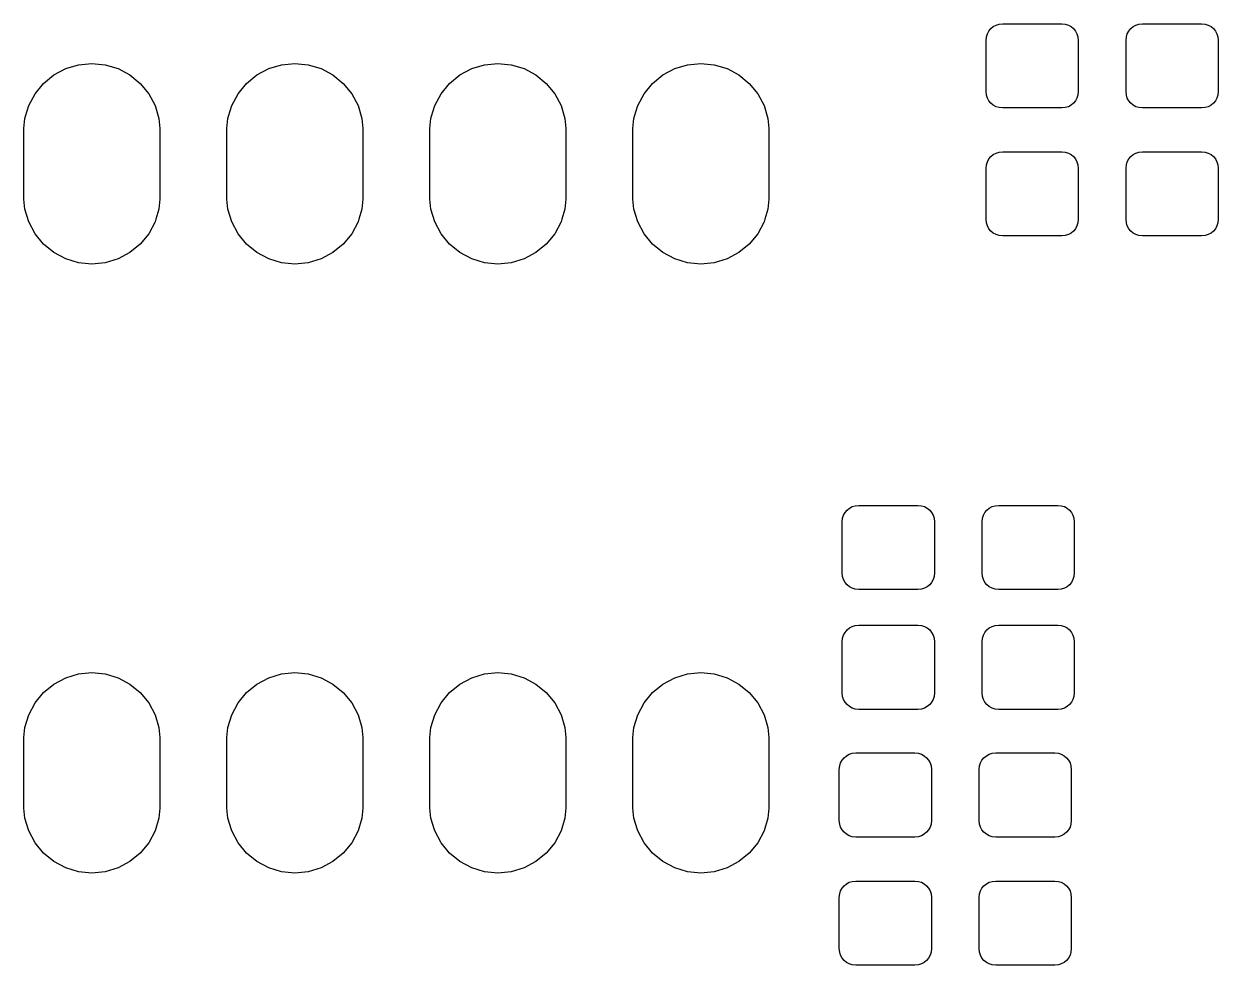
# Model space of a CAD drawing. Extents: x 44 to 169, y -134 to -49.
# Drawn here: x 121.61 to 136.55, y -132.03 to -120.25 of the extents above; entities that cross this region are included whole.
import ezdxf

# ---------------------------------------------------------------- set-up
doc = ezdxf.new("R2010")
doc.units = 0
doc.header["$MEASUREMENT"] = 0
doc.layers.add('BLACK', color=7, linetype='CONTINUOUS')

msp = doc.modelspace()

# ---------------------------------------------------------------- linework, layer by layer
at = {"layer": 'BLACK', "linetype": 'CONTINUOUS'}
for p, q in [((133.738, -120.284), (133.773, -120.266)), ((133.773, -120.266), (133.811, -120.255)), ((133.811, -120.255), (133.856, -120.25)), ((133.856, -120.25), (134.594, -120.25)), ((134.594, -120.25), (134.639, -120.255)), ((134.639, -120.255), (134.677, -120.266)), ((134.677, -120.266), (134.712, -120.284)), ((135.488, -120.284), (135.523, -120.266)), ((135.523, -120.266), (135.561, -120.255)), ((135.561, -120.255), (135.606, -120.25)), ((135.606, -120.25), (136.344, -120.25)), ((136.344, -120.25), (136.389, -120.255)), ((136.389, -120.255), (136.427, -120.266)), ((136.427, -120.266), (136.462, -120.284)), ((133.649, -120.457), (133.653, -120.412)), ((133.653, -120.412), (133.665, -120.374)), ((133.665, -120.374), (133.683, -120.34)), ((133.683, -120.34), (133.708, -120.309)), ((133.708, -120.309), (133.738, -120.284)), ((134.712, -120.284), (134.742, -120.309)), ((134.742, -120.309), (134.767, -120.34)), ((134.767, -120.34), (134.785, -120.374)), ((134.785, -120.374), (134.797, -120.412)), ((134.797, -120.412), (134.801, -120.457)), ((135.399, -120.457), (135.403, -120.412)), ((135.403, -120.412), (135.415, -120.374)), ((135.415, -120.374), (135.433, -120.34)), ((135.433, -120.34), (135.458, -120.309)), ((135.458, -120.309), (135.488, -120.284)), ((136.462, -120.284), (136.492, -120.309)), ((136.492, -120.309), (136.517, -120.34)), ((136.517, -120.34), (136.535, -120.374)), ((136.535, -120.374), (136.547, -120.412)), ((136.547, -120.412), (136.551, -120.457)), ((133.649, -121.095), (133.649, -120.457)), ((134.801, -120.457), (134.801, -121.095)), ((135.399, -121.095), (135.399, -120.457)), ((136.551, -120.457), (136.551, -121.095)), ((121.985, -120.889), (122.133, -120.81)), ((122.133, -120.81), (122.293, -120.761)), ((122.133, -120.81), (122.133, -120.81)), ((122.133, -120.81), (122.133, -120.81)), ((122.293, -120.761), (122.46, -120.745)), ((122.293, -120.761), (122.293, -120.761)), ((122.293, -120.761), (122.293, -120.761)), ((122.46, -120.745), (122.627, -120.761)), ((122.627, -120.761), (122.627, -120.761)), ((122.627, -120.761), (122.627, -120.761)), ((122.627, -120.761), (122.787, -120.81)), ((122.787, -120.81), (122.787, -120.81)), ((122.787, -120.81), (122.787, -120.81)), ((122.787, -120.81), (122.935, -120.889)), ((124.525, -120.889), (124.673, -120.81)), ((124.673, -120.81), (124.833, -120.761)), ((124.673, -120.81), (124.673, -120.81)), ((124.673, -120.81), (124.673, -120.81)), ((124.833, -120.761), (125, -120.745)), ((124.833, -120.761), (124.833, -120.761)), ((124.833, -120.761), (124.833, -120.761)), ((125, -120.745), (125.167, -120.761)), ((125.167, -120.761), (125.167, -120.761)), ((125.167, -120.761), (125.167, -120.761)), ((125.167, -120.761), (125.327, -120.81)), ((125.327, -120.81), (125.327, -120.81)), ((125.327, -120.81), (125.327, -120.81)), ((125.327, -120.81), (125.475, -120.889)), ((127.065, -120.889), (127.213, -120.81)), ((127.213, -120.81), (127.373, -120.761)), ((127.213, -120.81), (127.213, -120.81)), ((127.213, -120.81), (127.213, -120.81)), ((127.373, -120.761), (127.54, -120.745)), ((127.373, -120.761), (127.373, -120.761)), ((127.373, -120.761), (127.373, -120.761)), ((127.54, -120.745), (127.707, -120.761)), ((127.707, -120.761), (127.707, -120.761)), ((127.707, -120.761), (127.707, -120.761)), ((127.707, -120.761), (127.867, -120.81)), ((127.867, -120.81), (127.867, -120.81)), ((127.867, -120.81), (127.867, -120.81)), ((127.867, -120.81), (128.015, -120.889)), ((129.605, -120.889), (129.753, -120.81)), ((129.753, -120.81), (129.913, -120.761)), ((129.753, -120.81), (129.753, -120.81)), ((129.753, -120.81), (129.753, -120.81)), ((129.913, -120.761), (130.08, -120.745)), ((129.913, -120.761), (129.913, -120.761)), ((129.913, -120.761), (129.913, -120.761)), ((130.08, -120.745), (130.247, -120.761)), ((130.247, -120.761), (130.247, -120.761)), ((130.247, -120.761), (130.247, -120.761)), ((130.247, -120.761), (130.407, -120.81)), ((130.407, -120.81), (130.407, -120.81)), ((130.407, -120.81), (130.407, -120.81)), ((130.407, -120.81), (130.555, -120.889)), ((121.749, -121.125), (121.855, -120.995)), ((121.855, -120.995), (121.985, -120.889)), ((122.935, -120.889), (123.065, -120.995)), ((123.065, -120.995), (123.171, -121.125)), ((124.289, -121.125), (124.395, -120.995)), ((124.395, -120.995), (124.525, -120.889)), ((125.475, -120.889), (125.605, -120.995)), ((125.605, -120.995), (125.711, -121.125)), ((126.829, -121.125), (126.935, -120.995)), ((126.935, -120.995), (127.065, -120.889)), ((128.015, -120.889), (128.145, -120.995)), ((128.145, -120.995), (128.251, -121.125)), ((129.369, -121.125), (129.475, -120.995)), ((129.475, -120.995), (129.605, -120.889)), ((130.555, -120.889), (130.685, -120.995)), ((130.685, -120.995), (130.791, -121.125)), ((121.67, -121.273), (121.749, -121.125)), ((123.171, -121.125), (123.25, -121.273)), ((124.21, -121.273), (124.289, -121.125)), ((125.711, -121.125), (125.79, -121.273)), ((126.75, -121.273), (126.829, -121.125)), ((128.251, -121.125), (128.33, -121.273)), ((129.29, -121.273), (129.369, -121.125)), ((130.791, -121.125), (130.87, -121.273)), ((133.653, -121.141), (133.649, -121.095)), ((133.665, -121.178), (133.653, -121.141)), ((133.683, -121.213), (133.665, -121.178)), ((134.785, -121.178), (134.767, -121.213)), ((134.797, -121.141), (134.785, -121.178)), ((134.801, -121.095), (134.797, -121.141)), ((135.403, -121.141), (135.399, -121.095)), ((135.415, -121.178), (135.403, -121.141)), ((135.433, -121.213), (135.415, -121.178)), ((136.535, -121.178), (136.517, -121.213)), ((136.547, -121.141), (136.535, -121.178)), ((136.551, -121.095), (136.547, -121.141)), ((121.63, -121.404), (121.67, -121.273)), ((121.67, -121.273), (121.67, -121.273)), ((121.67, -121.273), (121.67, -121.273)), ((123.25, -121.273), (123.25, -121.273)), ((123.25, -121.273), (123.25, -121.273)), ((123.25, -121.273), (123.299, -121.433)), ((124.17, -121.404), (124.21, -121.273)), ((124.21, -121.273), (124.21, -121.273)), ((124.21, -121.273), (124.21, -121.273)), ((125.79, -121.273), (125.79, -121.273)), ((125.79, -121.273), (125.79, -121.273)), ((125.79, -121.273), (125.839, -121.433)), ((126.71, -121.404), (126.75, -121.273)), ((126.75, -121.273), (126.75, -121.273)), ((126.75, -121.273), (126.75, -121.273)), ((128.33, -121.273), (128.33, -121.273)), ((128.33, -121.273), (128.33, -121.273)), ((128.33, -121.273), (128.379, -121.433)), ((129.25, -121.404), (129.29, -121.273)), ((129.29, -121.273), (129.29, -121.273)), ((129.29, -121.273), (129.29, -121.273)), ((130.87, -121.273), (130.87, -121.273)), ((130.87, -121.273), (130.87, -121.273)), ((130.87, -121.273), (130.919, -121.433)), ((133.708, -121.243), (133.683, -121.213)), ((133.738, -121.268), (133.708, -121.243)), ((133.773, -121.286), (133.738, -121.268)), ((133.811, -121.298), (133.773, -121.286)), ((133.856, -121.302), (133.811, -121.298)), ((134.594, -121.302), (133.856, -121.302)), ((134.639, -121.298), (134.594, -121.302)), ((134.677, -121.286), (134.639, -121.298)), ((134.712, -121.268), (134.677, -121.286)), ((134.742, -121.243), (134.712, -121.268)), ((134.767, -121.213), (134.742, -121.243)), ((135.458, -121.243), (135.433, -121.213)), ((135.488, -121.268), (135.458, -121.243)), ((135.523, -121.286), (135.488, -121.268)), ((135.561, -121.298), (135.523, -121.286)), ((135.606, -121.302), (135.561, -121.298)), ((136.344, -121.302), (135.606, -121.302)), ((136.389, -121.298), (136.344, -121.302)), ((136.427, -121.286), (136.389, -121.298)), ((136.462, -121.268), (136.427, -121.286)), ((136.492, -121.243), (136.462, -121.268)), ((136.517, -121.213), (136.492, -121.243)), ((121.609, -121.558), (121.621, -121.433)), ((121.621, -121.433), (121.63, -121.404)), ((123.299, -121.433), (123.299, -121.433)), ((123.299, -121.433), (123.299, -121.433)), ((123.299, -121.433), (123.311, -121.558)), ((124.149, -121.558), (124.161, -121.433)), ((124.161, -121.433), (124.17, -121.404)), ((125.839, -121.433), (125.839, -121.433)), ((125.839, -121.433), (125.839, -121.433)), ((125.839, -121.433), (125.851, -121.558)), ((126.689, -121.558), (126.701, -121.433)), ((126.701, -121.433), (126.71, -121.404)), ((128.379, -121.433), (128.379, -121.433)), ((128.379, -121.433), (128.379, -121.433)), ((128.379, -121.433), (128.391, -121.558)), ((129.229, -121.558), (129.241, -121.433)), ((129.241, -121.433), (129.25, -121.404)), ((130.919, -121.433), (130.919, -121.433)), ((130.919, -121.433), (130.919, -121.433)), ((130.919, -121.433), (130.931, -121.558)), ((121.609, -122.442), (121.609, -121.558)), ((123.311, -121.558), (123.311, -122.442)), ((124.149, -122.442), (124.149, -121.558)), ((125.851, -121.558), (125.851, -122.442)), ((126.689, -122.442), (126.689, -121.558)), ((128.391, -121.558), (128.391, -122.442)), ((129.229, -122.442), (129.229, -121.558)), ((130.931, -121.558), (130.931, -122.442)), ((133.683, -121.94), (133.708, -121.909)), ((133.708, -121.909), (133.738, -121.884)), ((133.738, -121.884), (133.773, -121.866)), ((133.773, -121.866), (133.811, -121.855)), ((133.811, -121.855), (133.856, -121.85)), ((133.856, -121.85), (134.594, -121.85)), ((134.594, -121.85), (134.639, -121.855)), ((134.639, -121.855), (134.677, -121.866)), ((134.677, -121.866), (134.712, -121.884)), ((134.712, -121.884), (134.742, -121.909)), ((134.742, -121.909), (134.767, -121.94)), ((135.433, -121.94), (135.458, -121.909)), ((135.458, -121.909), (135.488, -121.884)), ((135.488, -121.884), (135.523, -121.866)), ((135.523, -121.866), (135.561, -121.855)), ((135.561, -121.855), (135.606, -121.85)), ((135.606, -121.85), (136.344, -121.85)), ((136.344, -121.85), (136.389, -121.855)), ((136.389, -121.855), (136.427, -121.866)), ((136.427, -121.866), (136.462, -121.884)), ((136.462, -121.884), (136.492, -121.909)), ((136.492, -121.909), (136.517, -121.94)), ((133.649, -122.057), (133.653, -122.012)), ((133.649, -122.695), (133.649, -122.057)), ((133.653, -122.012), (133.665, -121.974)), ((133.665, -121.974), (133.683, -121.94)), ((134.767, -121.94), (134.785, -121.974)), ((134.785, -121.974), (134.797, -122.012)), ((134.797, -122.012), (134.801, -122.057)), ((134.801, -122.057), (134.801, -122.695)), ((135.399, -122.057), (135.403, -122.012)), ((135.399, -122.695), (135.399, -122.057)), ((135.403, -122.012), (135.415, -121.974)), ((135.415, -121.974), (135.433, -121.94)), ((136.517, -121.94), (136.535, -121.974)), ((136.535, -121.974), (136.547, -122.012)), ((136.547, -122.012), (136.551, -122.057)), ((136.551, -122.057), (136.551, -122.695)), ((121.621, -122.567), (121.609, -122.442)), ((123.311, -122.442), (123.299, -122.567)), ((124.161, -122.567), (124.149, -122.442)), ((125.851, -122.442), (125.839, -122.567)), ((126.701, -122.567), (126.689, -122.442)), ((128.391, -122.442), (128.379, -122.567)), ((129.241, -122.567), (129.229, -122.442)), ((130.931, -122.442), (130.919, -122.567)), ((121.67, -122.727), (121.621, -122.567)), ((121.621, -122.567), (121.621, -122.567)), ((121.621, -122.567), (121.621, -122.567)), ((121.621, -122.567), (121.621, -122.567)), ((123.299, -122.567), (123.26, -122.695)), ((123.299, -122.567), (123.299, -122.567)), ((123.299, -122.567), (123.299, -122.567)), ((124.21, -122.727), (124.161, -122.567)), ((124.161, -122.567), (124.161, -122.567)), ((124.161, -122.567), (124.161, -122.567)), ((124.161, -122.567), (124.161, -122.567)), ((125.839, -122.567), (125.8, -122.695)), ((125.839, -122.567), (125.839, -122.567)), ((125.839, -122.567), (125.839, -122.567)), ((126.75, -122.727), (126.701, -122.567)), ((126.701, -122.567), (126.701, -122.567)), ((126.701, -122.567), (126.701, -122.567)), ((126.701, -122.567), (126.701, -122.567)), ((128.379, -122.567), (128.34, -122.695)), ((128.379, -122.567), (128.379, -122.567)), ((128.379, -122.567), (128.379, -122.567)), ((129.29, -122.727), (129.241, -122.567)), ((129.241, -122.567), (129.241, -122.567)), ((129.241, -122.567), (129.241, -122.567)), ((129.241, -122.567), (129.241, -122.567)), ((130.919, -122.567), (130.88, -122.695)), ((130.919, -122.567), (130.919, -122.567)), ((130.919, -122.567), (130.919, -122.567)), ((121.749, -122.875), (121.67, -122.727)), ((123.25, -122.727), (123.171, -122.875)), ((123.26, -122.695), (123.25, -122.727)), ((124.289, -122.875), (124.21, -122.727)), ((125.79, -122.727), (125.711, -122.875)), ((125.8, -122.695), (125.79, -122.727)), ((126.829, -122.875), (126.75, -122.727)), ((128.33, -122.727), (128.251, -122.875)), ((128.34, -122.695), (128.33, -122.727)), ((129.369, -122.875), (129.29, -122.727)), ((130.87, -122.727), (130.791, -122.875)), ((130.88, -122.695), (130.87, -122.727)), ((133.653, -122.741), (133.649, -122.695)), ((133.665, -122.778), (133.653, -122.741)), ((133.683, -122.813), (133.665, -122.778)), ((133.708, -122.843), (133.683, -122.813)), ((134.767, -122.813), (134.742, -122.843)), ((134.785, -122.778), (134.767, -122.813)), ((134.797, -122.741), (134.785, -122.778)), ((134.801, -122.695), (134.797, -122.741)), ((135.403, -122.741), (135.399, -122.695)), ((135.415, -122.778), (135.403, -122.741)), ((135.433, -122.813), (135.415, -122.778)), ((135.458, -122.843), (135.433, -122.813)), ((136.517, -122.813), (136.492, -122.843)), ((136.535, -122.778), (136.517, -122.813)), ((136.547, -122.741), (136.535, -122.778)), ((136.551, -122.695), (136.547, -122.741)), ((121.855, -123.005), (121.749, -122.875)), ((123.171, -122.875), (123.065, -123.005)), ((124.395, -123.005), (124.289, -122.875)), ((125.711, -122.875), (125.605, -123.005)), ((126.935, -123.005), (126.829, -122.875)), ((128.251, -122.875), (128.145, -123.005)), ((129.475, -123.005), (129.369, -122.875)), ((130.791, -122.875), (130.685, -123.005)), ((133.738, -122.868), (133.708, -122.843)), ((133.773, -122.886), (133.738, -122.868)), ((133.811, -122.898), (133.773, -122.886)), ((133.856, -122.902), (133.811, -122.898)), ((134.594, -122.902), (133.856, -122.902)), ((134.639, -122.898), (134.594, -122.902)), ((134.677, -122.886), (134.639, -122.898)), ((134.712, -122.868), (134.677, -122.886)), ((134.742, -122.843), (134.712, -122.868)), ((135.488, -122.868), (135.458, -122.843)), ((135.523, -122.886), (135.488, -122.868)), ((135.561, -122.898), (135.523, -122.886)), ((135.606, -122.902), (135.561, -122.898)), ((136.344, -122.902), (135.606, -122.902)), ((136.389, -122.898), (136.344, -122.902)), ((136.427, -122.886), (136.389, -122.898)), ((136.462, -122.868), (136.427, -122.886)), ((136.492, -122.843), (136.462, -122.868)), ((121.985, -123.111), (121.855, -123.005)), ((122.133, -123.19), (121.985, -123.111)), ((122.935, -123.111), (122.787, -123.19)), ((123.065, -123.005), (122.935, -123.111)), ((124.525, -123.111), (124.395, -123.005)), ((124.673, -123.19), (124.525, -123.111)), ((125.475, -123.111), (125.327, -123.19)), ((125.605, -123.005), (125.475, -123.111)), ((127.065, -123.111), (126.935, -123.005)), ((127.213, -123.19), (127.065, -123.111)), ((128.015, -123.111), (127.867, -123.19)), ((128.145, -123.005), (128.015, -123.111)), ((129.605, -123.111), (129.475, -123.005)), ((129.753, -123.19), (129.605, -123.111)), ((130.555, -123.111), (130.407, -123.19)), ((130.685, -123.005), (130.555, -123.111)), ((122.293, -123.239), (122.133, -123.19)), ((122.133, -123.19), (122.133, -123.19)), ((122.133, -123.19), (122.133, -123.19)), ((122.46, -123.255), (122.293, -123.239)), ((122.293, -123.239), (122.293, -123.239)), ((122.293, -123.239), (122.293, -123.239)), ((122.627, -123.239), (122.46, -123.255)), ((122.787, -123.19), (122.627, -123.239)), ((122.627, -123.239), (122.627, -123.239)), ((122.627, -123.239), (122.627, -123.239)), ((122.787, -123.19), (122.787, -123.19)), ((122.787, -123.19), (122.787, -123.19)), ((124.833, -123.239), (124.673, -123.19)), ((124.673, -123.19), (124.673, -123.19)), ((124.673, -123.19), (124.673, -123.19)), ((125, -123.255), (124.833, -123.239)), ((124.833, -123.239), (124.833, -123.239)), ((124.833, -123.239), (124.833, -123.239)), ((125.167, -123.239), (125, -123.255)), ((125.327, -123.19), (125.167, -123.239)), ((125.167, -123.239), (125.167, -123.239)), ((125.167, -123.239), (125.167, -123.239)), ((125.327, -123.19), (125.327, -123.19)), ((125.327, -123.19), (125.327, -123.19)), ((127.373, -123.239), (127.213, -123.19)), ((127.213, -123.19), (127.213, -123.19)), ((127.213, -123.19), (127.213, -123.19)), ((127.54, -123.255), (127.373, -123.239)), ((127.373, -123.239), (127.373, -123.239)), ((127.373, -123.239), (127.373, -123.239)), ((127.707, -123.239), (127.54, -123.255)), ((127.867, -123.19), (127.707, -123.239)), ((127.707, -123.239), (127.707, -123.239)), ((127.707, -123.239), (127.707, -123.239)), ((127.867, -123.19), (127.867, -123.19)), ((127.867, -123.19), (127.867, -123.19)), ((129.913, -123.239), (129.753, -123.19)), ((129.753, -123.19), (129.753, -123.19)), ((129.753, -123.19), (129.753, -123.19)), ((130.08, -123.255), (129.913, -123.239)), ((129.913, -123.239), (129.913, -123.239)), ((129.913, -123.239), (129.913, -123.239)), ((130.247, -123.239), (130.08, -123.255)), ((130.407, -123.19), (130.247, -123.239)), ((130.247, -123.239), (130.247, -123.239)), ((130.247, -123.239), (130.247, -123.239)), ((130.407, -123.19), (130.407, -123.19)), ((130.407, -123.19), (130.407, -123.19)), ((131.853, -126.436), (131.865, -126.398)), ((131.865, -126.398), (131.883, -126.363)), ((131.883, -126.363), (131.908, -126.333)), ((131.908, -126.333), (131.938, -126.308)), ((131.938, -126.308), (131.973, -126.29)), ((131.973, -126.29), (132.011, -126.278)), ((132.011, -126.278), (132.056, -126.274)), ((132.056, -126.274), (132.794, -126.274)), ((132.794, -126.274), (132.839, -126.278)), ((132.839, -126.278), (132.877, -126.29)), ((132.877, -126.29), (132.912, -126.308)), ((132.912, -126.308), (132.942, -126.333)), ((132.942, -126.333), (132.967, -126.363)), ((132.967, -126.363), (132.985, -126.398)), ((132.985, -126.398), (132.997, -126.436)), ((133.603, -126.436), (133.615, -126.398)), ((133.615, -126.398), (133.633, -126.363)), ((133.633, -126.363), (133.658, -126.333)), ((133.658, -126.333), (133.688, -126.308)), ((133.688, -126.308), (133.723, -126.29)), ((133.723, -126.29), (133.761, -126.278)), ((133.761, -126.278), (133.806, -126.274)), ((133.806, -126.274), (134.544, -126.274)), ((134.544, -126.274), (134.589, -126.278)), ((134.589, -126.278), (134.627, -126.29)), ((134.627, -126.29), (134.662, -126.308)), ((134.662, -126.308), (134.692, -126.333)), ((134.692, -126.333), (134.717, -126.363)), ((134.717, -126.363), (134.735, -126.398)), ((134.735, -126.398), (134.747, -126.436)), ((131.849, -126.481), (131.853, -126.436)), ((131.849, -127.119), (131.849, -126.481)), ((132.997, -126.436), (133.001, -126.481)), ((133.001, -126.481), (133.001, -127.119)), ((133.599, -126.481), (133.603, -126.436)), ((133.599, -127.119), (133.599, -126.481)), ((134.747, -126.436), (134.751, -126.481)), ((134.751, -126.481), (134.751, -127.119)), ((131.853, -127.164), (131.849, -127.119)), ((133.001, -127.119), (132.997, -127.164)), ((133.603, -127.164), (133.599, -127.119)), ((134.751, -127.119), (134.747, -127.164)), ((131.865, -127.202), (131.853, -127.164)), ((131.883, -127.237), (131.865, -127.202)), ((131.908, -127.267), (131.883, -127.237)), ((131.938, -127.292), (131.908, -127.267)), ((131.973, -127.31), (131.938, -127.292)), ((132.912, -127.292), (132.877, -127.31)), ((132.942, -127.267), (132.912, -127.292)), ((132.967, -127.237), (132.942, -127.267)), ((132.985, -127.202), (132.967, -127.237)), ((132.997, -127.164), (132.985, -127.202)), ((133.615, -127.202), (133.603, -127.164)), ((133.633, -127.237), (133.615, -127.202)), ((133.658, -127.267), (133.633, -127.237)), ((133.688, -127.292), (133.658, -127.267)), ((133.723, -127.31), (133.688, -127.292)), ((134.662, -127.292), (134.627, -127.31)), ((134.692, -127.267), (134.662, -127.292)), ((134.717, -127.237), (134.692, -127.267)), ((134.735, -127.202), (134.717, -127.237)), ((134.747, -127.164), (134.735, -127.202)), ((132.011, -127.322), (131.973, -127.31)), ((132.056, -127.326), (132.011, -127.322)), ((132.794, -127.326), (132.056, -127.326)), ((132.839, -127.322), (132.794, -127.326)), ((132.877, -127.31), (132.839, -127.322)), ((133.761, -127.322), (133.723, -127.31)), ((133.806, -127.326), (133.761, -127.322)), ((134.544, -127.326), (133.806, -127.326)), ((134.589, -127.322), (134.544, -127.326)), ((134.627, -127.31), (134.589, -127.322)), ((131.853, -127.936), (131.865, -127.898)), ((131.865, -127.898), (131.883, -127.863)), ((131.883, -127.863), (131.908, -127.833)), ((131.908, -127.833), (131.938, -127.808)), ((131.938, -127.808), (131.973, -127.79)), ((131.973, -127.79), (132.011, -127.778)), ((132.011, -127.778), (132.056, -127.774)), ((132.056, -127.774), (132.794, -127.774)), ((132.794, -127.774), (132.839, -127.778)), ((132.839, -127.778), (132.877, -127.79)), ((132.877, -127.79), (132.912, -127.808)), ((132.912, -127.808), (132.942, -127.833)), ((132.942, -127.833), (132.967, -127.863)), ((132.967, -127.863), (132.985, -127.898)), ((132.985, -127.898), (132.997, -127.936)), ((133.603, -127.936), (133.615, -127.898)), ((133.615, -127.898), (133.633, -127.863)), ((133.633, -127.863), (133.658, -127.833)), ((133.658, -127.833), (133.688, -127.808)), ((133.688, -127.808), (133.723, -127.79)), ((133.723, -127.79), (133.761, -127.778)), ((133.761, -127.778), (133.806, -127.774)), ((133.806, -127.774), (134.544, -127.774)), ((134.544, -127.774), (134.589, -127.778)), ((134.589, -127.778), (134.627, -127.79)), ((134.627, -127.79), (134.662, -127.808)), ((134.662, -127.808), (134.692, -127.833)), ((134.692, -127.833), (134.717, -127.863)), ((134.717, -127.863), (134.735, -127.898)), ((134.735, -127.898), (134.747, -127.936)), ((131.849, -127.981), (131.853, -127.936)), ((131.849, -128.619), (131.849, -127.981)), ((132.997, -127.936), (133.001, -127.981)), ((133.001, -127.981), (133.001, -128.619)), ((133.599, -127.981), (133.603, -127.936)), ((133.599, -128.619), (133.599, -127.981)), ((134.747, -127.936), (134.751, -127.981)), ((134.751, -127.981), (134.751, -128.619)), ((121.985, -128.509), (122.133, -128.43)), ((122.133, -128.43), (122.293, -128.381)), ((122.133, -128.43), (122.133, -128.43)), ((122.133, -128.43), (122.133, -128.43)), ((122.293, -128.381), (122.46, -128.365)), ((122.293, -128.381), (122.293, -128.381)), ((122.293, -128.381), (122.293, -128.381)), ((122.46, -128.365), (122.627, -128.381)), ((122.627, -128.381), (122.627, -128.381)), ((122.627, -128.381), (122.627, -128.381)), ((122.627, -128.381), (122.787, -128.43)), ((122.787, -128.43), (122.787, -128.43)), ((122.787, -128.43), (122.787, -128.43)), ((122.787, -128.43), (122.935, -128.509)), ((124.525, -128.509), (124.673, -128.43)), ((124.673, -128.43), (124.833, -128.381)), ((124.673, -128.43), (124.673, -128.43)), ((124.673, -128.43), (124.673, -128.43)), ((124.833, -128.381), (125, -128.365)), ((124.833, -128.381), (124.833, -128.381)), ((124.833, -128.381), (124.833, -128.381)), ((125, -128.365), (125.167, -128.381)), ((125.167, -128.381), (125.167, -128.381)), ((125.167, -128.381), (125.167, -128.381)), ((125.167, -128.381), (125.327, -128.43)), ((125.327, -128.43), (125.327, -128.43)), ((125.327, -128.43), (125.327, -128.43)), ((125.327, -128.43), (125.475, -128.509)), ((127.065, -128.509), (127.213, -128.43)), ((127.213, -128.43), (127.373, -128.381)), ((127.213, -128.43), (127.213, -128.43)), ((127.213, -128.43), (127.213, -128.43)), ((127.373, -128.381), (127.54, -128.365)), ((127.373, -128.381), (127.373, -128.381)), ((127.373, -128.381), (127.373, -128.381)), ((127.54, -128.365), (127.707, -128.381)), ((127.707, -128.381), (127.707, -128.381)), ((127.707, -128.381), (127.707, -128.381)), ((127.707, -128.381), (127.867, -128.43)), ((127.867, -128.43), (127.867, -128.43)), ((127.867, -128.43), (127.867, -128.43)), ((127.867, -128.43), (128.015, -128.509)), ((129.605, -128.509), (129.753, -128.43)), ((129.753, -128.43), (129.913, -128.381)), ((129.753, -128.43), (129.753, -128.43)), ((129.753, -128.43), (129.753, -128.43)), ((129.913, -128.381), (130.08, -128.365)), ((129.913, -128.381), (129.913, -128.381)), ((129.913, -128.381), (129.913, -128.381)), ((130.08, -128.365), (130.247, -128.381)), ((130.247, -128.381), (130.247, -128.381)), ((130.247, -128.381), (130.247, -128.381)), ((130.247, -128.381), (130.407, -128.43)), ((130.407, -128.43), (130.407, -128.43)), ((130.407, -128.43), (130.407, -128.43)), ((130.407, -128.43), (130.555, -128.509)), ((121.749, -128.745), (121.855, -128.615)), ((121.855, -128.615), (121.985, -128.509)), ((122.935, -128.509), (123.065, -128.615)), ((123.065, -128.615), (123.171, -128.745)), ((124.289, -128.745), (124.395, -128.615)), ((124.395, -128.615), (124.525, -128.509)), ((125.475, -128.509), (125.605, -128.615)), ((125.605, -128.615), (125.711, -128.745)), ((126.829, -128.745), (126.935, -128.615)), ((126.935, -128.615), (127.065, -128.509)), ((128.015, -128.509), (128.145, -128.615)), ((128.145, -128.615), (128.251, -128.745)), ((129.369, -128.745), (129.475, -128.615)), ((129.475, -128.615), (129.605, -128.509)), ((130.555, -128.509), (130.685, -128.615)), ((130.685, -128.615), (130.791, -128.745)), ((131.853, -128.664), (131.849, -128.619)), ((133.001, -128.619), (132.997, -128.664)), ((133.603, -128.664), (133.599, -128.619)), ((134.751, -128.619), (134.747, -128.664)), ((121.67, -128.893), (121.749, -128.745)), ((123.171, -128.745), (123.25, -128.893)), ((124.21, -128.893), (124.289, -128.745)), ((125.711, -128.745), (125.79, -128.893)), ((126.75, -128.893), (126.829, -128.745)), ((128.251, -128.745), (128.33, -128.893)), ((129.29, -128.893), (129.369, -128.745)), ((130.791, -128.745), (130.87, -128.893)), ((131.865, -128.702), (131.853, -128.664)), ((131.883, -128.737), (131.865, -128.702)), ((131.908, -128.767), (131.883, -128.737)), ((131.938, -128.792), (131.908, -128.767)), ((131.973, -128.81), (131.938, -128.792)), ((132.912, -128.792), (132.877, -128.81)), ((132.942, -128.767), (132.912, -128.792)), ((132.967, -128.737), (132.942, -128.767)), ((132.985, -128.702), (132.967, -128.737)), ((132.997, -128.664), (132.985, -128.702)), ((133.615, -128.702), (133.603, -128.664)), ((133.633, -128.737), (133.615, -128.702)), ((133.658, -128.767), (133.633, -128.737)), ((133.688, -128.792), (133.658, -128.767)), ((133.723, -128.81), (133.688, -128.792)), ((134.662, -128.792), (134.627, -128.81)), ((134.692, -128.767), (134.662, -128.792)), ((134.717, -128.737), (134.692, -128.767)), ((134.735, -128.702), (134.717, -128.737)), ((134.747, -128.664), (134.735, -128.702)), ((121.621, -129.053), (121.67, -128.893)), ((121.67, -128.893), (121.67, -128.893)), ((121.67, -128.893), (121.67, -128.893)), ((123.25, -128.893), (123.25, -128.893)), ((123.25, -128.893), (123.25, -128.893)), ((123.25, -128.893), (123.299, -129.053)), ((124.161, -129.053), (124.21, -128.893)), ((124.21, -128.893), (124.21, -128.893)), ((124.21, -128.893), (124.21, -128.893)), ((125.79, -128.893), (125.79, -128.893)), ((125.79, -128.893), (125.79, -128.893)), ((125.79, -128.893), (125.839, -129.053)), ((126.701, -129.053), (126.75, -128.893)), ((126.75, -128.893), (126.75, -128.893)), ((126.75, -128.893), (126.75, -128.893)), ((128.33, -128.893), (128.33, -128.893)), ((128.33, -128.893), (128.33, -128.893)), ((128.33, -128.893), (128.379, -129.053)), ((129.241, -129.053), (129.29, -128.893)), ((129.29, -128.893), (129.29, -128.893)), ((129.29, -128.893), (129.29, -128.893)), ((130.87, -128.893), (130.87, -128.893)), ((130.87, -128.893), (130.87, -128.893)), ((130.87, -128.893), (130.919, -129.053)), ((132.011, -128.822), (131.973, -128.81)), ((132.056, -128.826), (132.011, -128.822)), ((132.794, -128.826), (132.056, -128.826)), ((132.839, -128.822), (132.794, -128.826)), ((132.877, -128.81), (132.839, -128.822)), ((133.761, -128.822), (133.723, -128.81)), ((133.806, -128.826), (133.761, -128.822)), ((134.544, -128.826), (133.806, -128.826)), ((134.589, -128.822), (134.544, -128.826)), ((134.627, -128.81), (134.589, -128.822)), ((121.609, -129.178), (121.621, -129.053)), ((121.621, -129.053), (121.621, -129.053)), ((123.299, -129.053), (123.299, -129.053)), ((123.299, -129.053), (123.299, -129.053)), ((123.299, -129.053), (123.311, -129.178)), ((124.149, -129.178), (124.161, -129.053)), ((124.161, -129.053), (124.161, -129.053)), ((125.839, -129.053), (125.839, -129.053)), ((125.839, -129.053), (125.839, -129.053)), ((125.839, -129.053), (125.851, -129.178)), ((126.689, -129.178), (126.701, -129.053)), ((126.701, -129.053), (126.701, -129.053)), ((128.379, -129.053), (128.379, -129.053)), ((128.379, -129.053), (128.379, -129.053)), ((128.379, -129.053), (128.391, -129.178)), ((129.229, -129.178), (129.241, -129.053)), ((129.241, -129.053), (129.241, -129.053)), ((130.919, -129.053), (130.919, -129.053)), ((130.919, -129.053), (130.919, -129.053)), ((130.919, -129.053), (130.931, -129.178)), ((121.609, -130.062), (121.609, -129.178)), ((123.311, -129.178), (123.311, -130.062)), ((124.149, -130.062), (124.149, -129.178)), ((125.851, -129.178), (125.851, -130.062)), ((126.689, -130.062), (126.689, -129.178)), ((128.391, -129.178), (128.391, -130.062)), ((129.229, -130.062), (129.229, -129.178)), ((130.931, -129.178), (130.931, -130.062)), ((131.901, -129.406), (131.935, -129.387)), ((131.935, -129.387), (131.973, -129.376)), ((131.973, -129.376), (132.018, -129.372)), ((132.018, -129.372), (132.757, -129.372)), ((132.757, -129.372), (132.802, -129.376)), ((132.802, -129.376), (132.839, -129.387)), ((132.839, -129.387), (132.874, -129.406)), ((133.651, -129.406), (133.685, -129.387)), ((133.685, -129.387), (133.723, -129.376)), ((133.723, -129.376), (133.768, -129.372)), ((133.768, -129.372), (134.507, -129.372)), ((134.507, -129.372), (134.552, -129.376)), ((134.552, -129.376), (134.589, -129.387)), ((134.589, -129.387), (134.624, -129.406)), ((131.811, -129.578), (131.816, -129.533)), ((131.816, -129.533), (131.827, -129.496)), ((131.827, -129.496), (131.846, -129.461)), ((131.846, -129.461), (131.871, -129.431)), ((131.871, -129.431), (131.901, -129.406)), ((132.874, -129.406), (132.904, -129.431)), ((132.904, -129.431), (132.929, -129.461)), ((132.929, -129.461), (132.948, -129.496)), ((132.948, -129.496), (132.959, -129.533)), ((132.959, -129.533), (132.963, -129.578)), ((133.561, -129.578), (133.566, -129.533)), ((133.566, -129.533), (133.577, -129.496)), ((133.577, -129.496), (133.596, -129.461)), ((133.596, -129.461), (133.621, -129.431)), ((133.621, -129.431), (133.651, -129.406)), ((134.624, -129.406), (134.654, -129.431)), ((134.654, -129.431), (134.679, -129.461)), ((134.679, -129.461), (134.698, -129.496)), ((134.698, -129.496), (134.709, -129.533)), ((134.709, -129.533), (134.713, -129.578)), ((131.811, -130.217), (131.811, -129.578)), ((132.963, -129.578), (132.963, -130.217)), ((133.561, -130.217), (133.561, -129.578)), ((134.713, -129.578), (134.713, -130.217)), ((121.621, -130.187), (121.609, -130.062)), ((123.311, -130.062), (123.299, -130.187)), ((124.161, -130.187), (124.149, -130.062)), ((125.851, -130.062), (125.839, -130.187)), ((126.701, -130.187), (126.689, -130.062)), ((128.391, -130.062), (128.379, -130.187)), ((129.241, -130.187), (129.229, -130.062)), ((130.931, -130.062), (130.919, -130.187)), ((121.666, -130.334), (121.621, -130.187)), ((121.621, -130.187), (121.621, -130.187)), ((121.621, -130.187), (121.621, -130.187)), ((123.299, -130.187), (123.25, -130.347)), ((123.299, -130.187), (123.299, -130.187)), ((123.299, -130.187), (123.299, -130.187)), ((124.206, -130.334), (124.161, -130.187)), ((124.161, -130.187), (124.161, -130.187)), ((124.161, -130.187), (124.161, -130.187)), ((125.839, -130.187), (125.79, -130.347)), ((125.839, -130.187), (125.839, -130.187)), ((125.839, -130.187), (125.839, -130.187)), ((126.746, -130.334), (126.701, -130.187)), ((126.701, -130.187), (126.701, -130.187)), ((126.701, -130.187), (126.701, -130.187)), ((128.379, -130.187), (128.33, -130.347)), ((128.379, -130.187), (128.379, -130.187)), ((128.379, -130.187), (128.379, -130.187)), ((129.286, -130.334), (129.241, -130.187)), ((129.241, -130.187), (129.241, -130.187)), ((129.241, -130.187), (129.241, -130.187)), ((130.919, -130.187), (130.87, -130.347)), ((130.919, -130.187), (130.919, -130.187)), ((130.919, -130.187), (130.919, -130.187)), ((131.816, -130.262), (131.811, -130.217)), ((131.827, -130.3), (131.816, -130.262)), ((132.959, -130.262), (132.948, -130.3)), ((132.963, -130.217), (132.959, -130.262)), ((133.566, -130.262), (133.561, -130.217)), ((133.577, -130.3), (133.566, -130.262)), ((134.709, -130.262), (134.698, -130.3)), ((134.713, -130.217), (134.709, -130.262)), ((121.67, -130.347), (121.666, -130.334)), ((121.749, -130.495), (121.67, -130.347)), ((123.25, -130.347), (123.171, -130.495)), ((123.25, -130.347), (123.25, -130.347)), ((124.21, -130.347), (124.206, -130.334)), ((124.289, -130.495), (124.21, -130.347)), ((125.79, -130.347), (125.711, -130.495)), ((125.79, -130.347), (125.79, -130.347)), ((126.75, -130.347), (126.746, -130.334)), ((126.829, -130.495), (126.75, -130.347)), ((128.33, -130.347), (128.251, -130.495)), ((128.33, -130.347), (128.33, -130.347)), ((129.29, -130.347), (129.286, -130.334)), ((129.369, -130.495), (129.29, -130.347)), ((130.87, -130.347), (130.791, -130.495)), ((130.87, -130.347), (130.87, -130.347)), ((131.846, -130.334), (131.827, -130.3)), ((131.871, -130.364), (131.846, -130.334)), ((131.901, -130.389), (131.871, -130.364)), ((131.935, -130.408), (131.901, -130.389)), ((131.973, -130.419), (131.935, -130.408)), ((132.018, -130.424), (131.973, -130.419)), ((132.757, -130.424), (132.018, -130.424)), ((132.802, -130.419), (132.757, -130.424)), ((132.839, -130.408), (132.802, -130.419)), ((132.874, -130.389), (132.839, -130.408)), ((132.904, -130.364), (132.874, -130.389)), ((132.929, -130.334), (132.904, -130.364)), ((132.948, -130.3), (132.929, -130.334)), ((133.596, -130.334), (133.577, -130.3)), ((133.621, -130.364), (133.596, -130.334)), ((133.651, -130.389), (133.621, -130.364)), ((133.685, -130.408), (133.651, -130.389)), ((133.723, -130.419), (133.685, -130.408)), ((133.768, -130.424), (133.723, -130.419)), ((134.507, -130.424), (133.768, -130.424)), ((134.552, -130.419), (134.507, -130.424)), ((134.589, -130.408), (134.552, -130.419)), ((134.624, -130.389), (134.589, -130.408)), ((134.654, -130.364), (134.624, -130.389)), ((134.679, -130.334), (134.654, -130.364)), ((134.698, -130.3), (134.679, -130.334)), ((121.855, -130.625), (121.749, -130.495)), ((123.171, -130.495), (123.065, -130.625)), ((124.395, -130.625), (124.289, -130.495)), ((125.711, -130.495), (125.605, -130.625)), ((126.935, -130.625), (126.829, -130.495)), ((128.251, -130.495), (128.145, -130.625)), ((129.475, -130.625), (129.369, -130.495)), ((130.791, -130.495), (130.685, -130.625)), ((121.985, -130.731), (121.855, -130.625)), ((122.133, -130.81), (121.985, -130.731)), ((122.935, -130.731), (122.787, -130.81)), ((123.065, -130.625), (122.935, -130.731)), ((124.525, -130.731), (124.395, -130.625)), ((124.673, -130.81), (124.525, -130.731)), ((125.475, -130.731), (125.327, -130.81)), ((125.605, -130.625), (125.475, -130.731)), ((127.065, -130.731), (126.935, -130.625)), ((127.213, -130.81), (127.065, -130.731)), ((128.015, -130.731), (127.867, -130.81)), ((128.145, -130.625), (128.015, -130.731)), ((129.605, -130.731), (129.475, -130.625)), ((129.753, -130.81), (129.605, -130.731)), ((130.555, -130.731), (130.407, -130.81)), ((130.685, -130.625), (130.555, -130.731)), ((122.293, -130.859), (122.133, -130.81)), ((122.133, -130.81), (122.133, -130.81)), ((122.133, -130.81), (122.133, -130.81)), ((122.46, -130.875), (122.293, -130.859)), ((122.293, -130.859), (122.293, -130.859)), ((122.293, -130.859), (122.293, -130.859)), ((122.627, -130.859), (122.46, -130.875)), ((122.787, -130.81), (122.627, -130.859)), ((122.627, -130.859), (122.627, -130.859)), ((122.627, -130.859), (122.627, -130.859)), ((122.787, -130.81), (122.787, -130.81)), ((122.787, -130.81), (122.787, -130.81)), ((124.833, -130.859), (124.673, -130.81)), ((124.673, -130.81), (124.673, -130.81)), ((124.673, -130.81), (124.673, -130.81)), ((125, -130.875), (124.833, -130.859)), ((124.833, -130.859), (124.833, -130.859)), ((124.833, -130.859), (124.833, -130.859)), ((125.167, -130.859), (125, -130.875)), ((125.327, -130.81), (125.167, -130.859)), ((125.167, -130.859), (125.167, -130.859)), ((125.167, -130.859), (125.167, -130.859)), ((125.327, -130.81), (125.327, -130.81)), ((125.327, -130.81), (125.327, -130.81)), ((127.373, -130.859), (127.213, -130.81)), ((127.213, -130.81), (127.213, -130.81)), ((127.213, -130.81), (127.213, -130.81)), ((127.54, -130.875), (127.373, -130.859)), ((127.373, -130.859), (127.373, -130.859)), ((127.373, -130.859), (127.373, -130.859)), ((127.707, -130.859), (127.54, -130.875)), ((127.867, -130.81), (127.707, -130.859)), ((127.707, -130.859), (127.707, -130.859)), ((127.707, -130.859), (127.707, -130.859)), ((127.867, -130.81), (127.867, -130.81)), ((127.867, -130.81), (127.867, -130.81)), ((129.913, -130.859), (129.753, -130.81)), ((129.753, -130.81), (129.753, -130.81)), ((129.753, -130.81), (129.753, -130.81)), ((130.08, -130.875), (129.913, -130.859)), ((129.913, -130.859), (129.913, -130.859)), ((129.913, -130.859), (129.913, -130.859)), ((130.247, -130.859), (130.08, -130.875)), ((130.407, -130.81), (130.247, -130.859)), ((130.247, -130.859), (130.247, -130.859)), ((130.247, -130.859), (130.247, -130.859)), ((130.407, -130.81), (130.407, -130.81)), ((130.407, -130.81), (130.407, -130.81)), ((131.846, -131.063), (131.871, -131.033)), ((131.871, -131.033), (131.901, -131.008)), ((131.901, -131.008), (131.935, -130.99)), ((131.935, -130.99), (131.973, -130.978)), ((131.973, -130.978), (132.018, -130.974)), ((132.018, -130.974), (132.757, -130.974)), ((132.757, -130.974), (132.802, -130.978)), ((132.802, -130.978), (132.839, -130.99)), ((132.839, -130.99), (132.874, -131.008)), ((132.874, -131.008), (132.904, -131.033)), ((132.904, -131.033), (132.929, -131.063)), ((133.596, -131.063), (133.621, -131.033)), ((133.621, -131.033), (133.651, -131.008)), ((133.651, -131.008), (133.685, -130.99)), ((133.685, -130.99), (133.723, -130.978)), ((133.723, -130.978), (133.768, -130.974)), ((133.768, -130.974), (134.507, -130.974)), ((134.507, -130.974), (134.552, -130.978)), ((134.552, -130.978), (134.589, -130.99)), ((134.589, -130.99), (134.624, -131.008)), ((134.624, -131.008), (134.654, -131.033)), ((134.654, -131.033), (134.679, -131.063)), ((131.811, -131.181), (131.816, -131.136)), ((131.811, -131.819), (131.811, -131.181)), ((131.816, -131.136), (131.827, -131.098)), ((131.827, -131.098), (131.846, -131.063)), ((132.929, -131.063), (132.948, -131.098)), ((132.948, -131.098), (132.959, -131.136)), ((132.959, -131.136), (132.963, -131.181)), ((132.963, -131.181), (132.963, -131.819)), ((133.561, -131.181), (133.566, -131.136)), ((133.561, -131.819), (133.561, -131.181)), ((133.566, -131.136), (133.577, -131.098)), ((133.577, -131.098), (133.596, -131.063)), ((134.679, -131.063), (134.698, -131.098)), ((134.698, -131.098), (134.709, -131.136)), ((134.709, -131.136), (134.713, -131.181)), ((134.713, -131.181), (134.713, -131.819)), ((131.816, -131.864), (131.811, -131.819)), ((131.827, -131.902), (131.816, -131.864)), ((131.846, -131.937), (131.827, -131.902)), ((131.871, -131.967), (131.846, -131.937)), ((132.929, -131.937), (132.904, -131.967)), ((132.948, -131.902), (132.929, -131.937)), ((132.959, -131.864), (132.948, -131.902)), ((132.963, -131.819), (132.959, -131.864)), ((133.566, -131.864), (133.561, -131.819)), ((133.577, -131.902), (133.566, -131.864)), ((133.596, -131.937), (133.577, -131.902)), ((133.621, -131.967), (133.596, -131.937)), ((134.679, -131.937), (134.654, -131.967)), ((134.698, -131.902), (134.679, -131.937)), ((134.709, -131.864), (134.698, -131.902)), ((134.713, -131.819), (134.709, -131.864)), ((131.901, -131.992), (131.871, -131.967)), ((131.935, -132.01), (131.901, -131.992)), ((131.973, -132.022), (131.935, -132.01)), ((132.018, -132.026), (131.973, -132.022)), ((132.757, -132.026), (132.018, -132.026)), ((132.802, -132.022), (132.757, -132.026)), ((132.839, -132.01), (132.802, -132.022)), ((132.874, -131.992), (132.839, -132.01)), ((132.904, -131.967), (132.874, -131.992)), ((133.651, -131.992), (133.621, -131.967)), ((133.685, -132.01), (133.651, -131.992)), ((133.723, -132.022), (133.685, -132.01)), ((133.768, -132.026), (133.723, -132.022)), ((134.507, -132.026), (133.768, -132.026)), ((134.552, -132.022), (134.507, -132.026)), ((134.589, -132.01), (134.552, -132.022)), ((134.624, -131.992), (134.589, -132.01)), ((134.654, -131.967), (134.624, -131.992))]:
    msp.add_line(p, q, dxfattribs=at)

doc.saveas('drawing.dxf')
